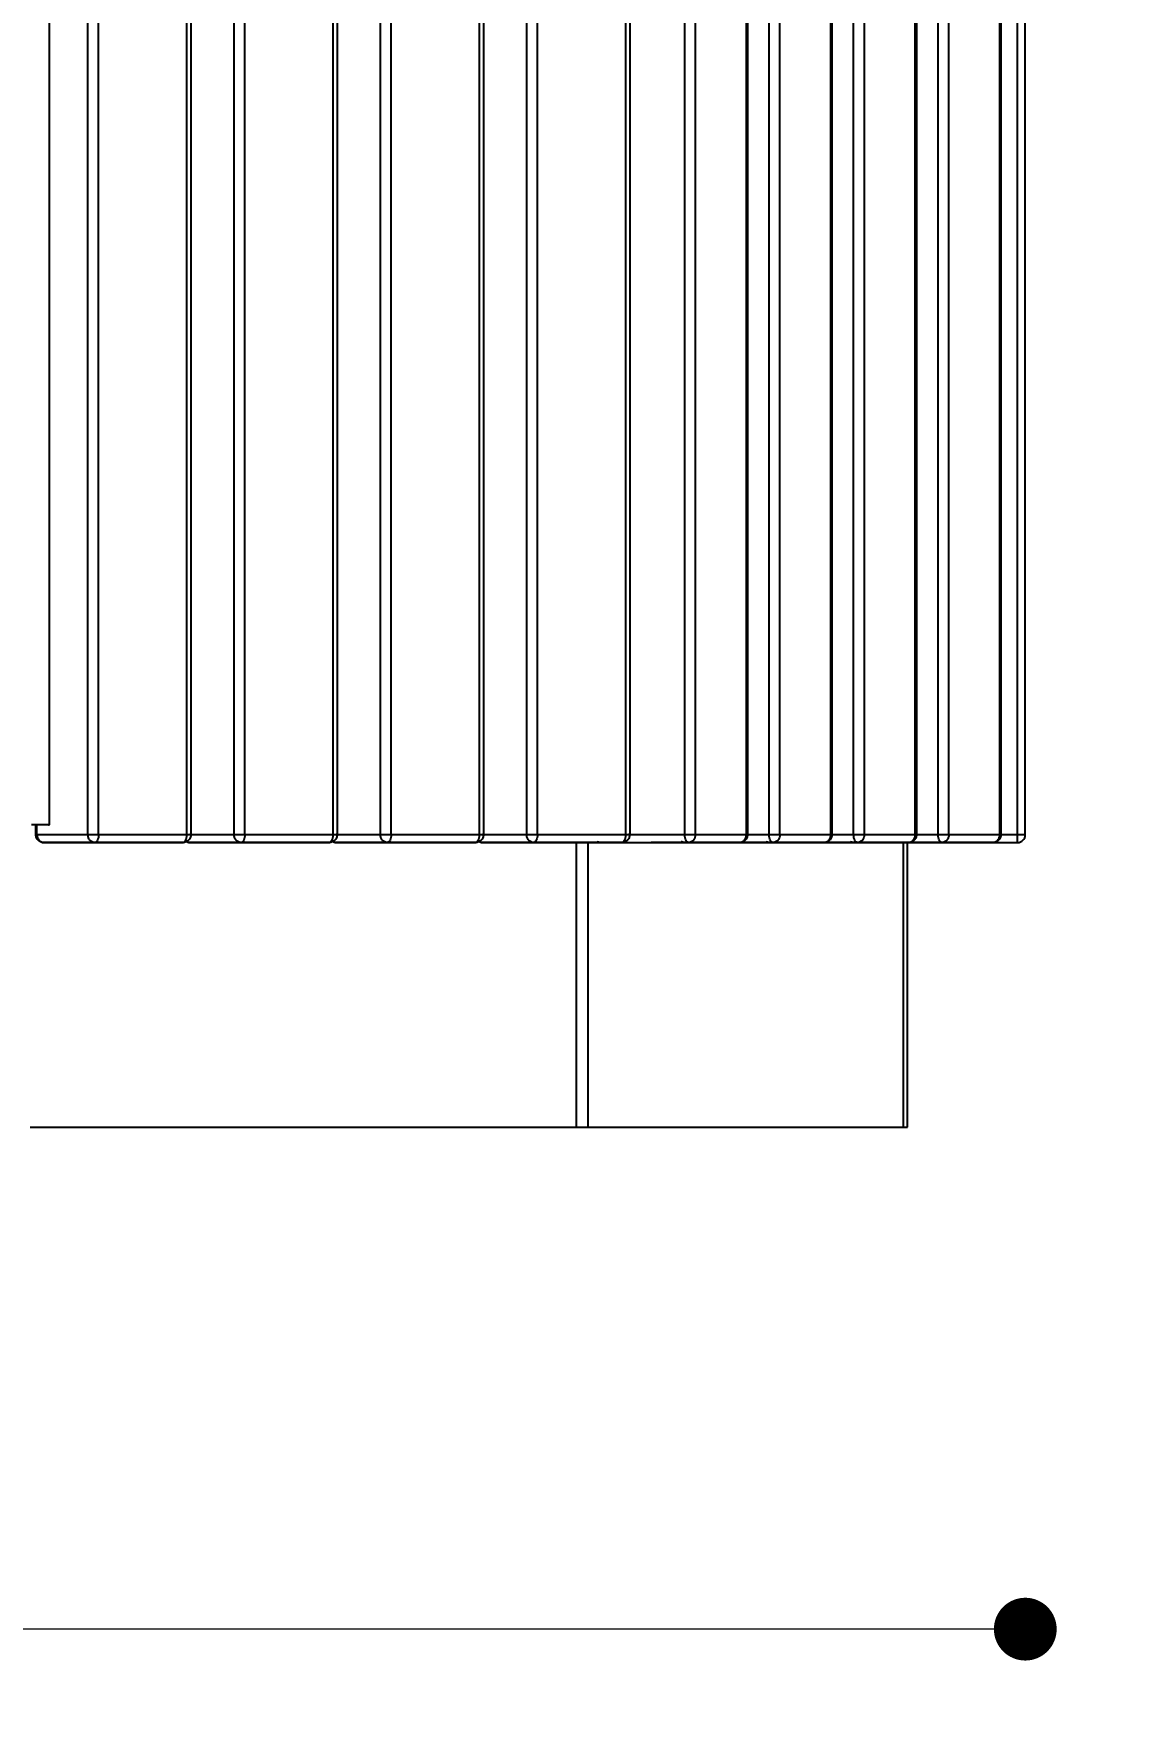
# Model space of a CAD drawing. Header units: millimetres. Extents: x 10366 to 13995, y 24552 to 29685.
# Drawn here: x 12979.3 to 13260.4, y 26101.3 to 26530.7 of the extents above; entities that cross this region are included whole.
import ezdxf

# ---------------------------------------------------------------- set-up
doc = ezdxf.new("R2010")
doc.units = ezdxf.units.MM
doc.header["$LTSCALE"] = 3
doc.layers.add('Default', color=7, linetype='Continuous')
doc.styles.get("Standard").update_dxf_attribs({"font": 'arial.ttf'})
doc.dimstyles.new('MATEUSZ', dxfattribs={"dimtxt": 35, "dimasz": 16, "dimexe": 0.18, "dimexo": 0.0625, "dimgap": 0.09, "dimtad": 0, "dimdec": 0, "dimdsep": 46, "dimtxsty": 'Standard', "dimblk": 'DOT', "dimcen": 0.09, "dimse1": 1, "dimse2": 1, "dimadec": 0, "dimazin": 0, "dimtfac": 1, "dimtdec": 0, "dimtofl": 0, "dimtmove": 0, "dimatfit": 3, "dimfxl": 1, "dimtolj": 1, "dimtzin": 0, "dimlwd": 9, "dimlwe": 9, "dimarcsym": 0})

# ---------------------------------------------------------------- blocks, each defined once
blk = doc.blocks.new('_Dot')
at = {"color": 0, "linetype": 'ByBlock', "lineweight": -2}
blk.add_line((-0.5, 0), (-1, 0), dxfattribs=at)
at = {"color": 0, "linetype": 'ByBlock', "const_width": 0.5}
blk.add_lwpolyline([(-0.25, 0, 1), (0.25, 0, 1)], format="xyb", close=True, dxfattribs=at)
blk = doc.blocks.new('*D28')
at = {"color": 0, "lineweight": 9, "transparency": 16777216}
for p, q in [((12571.92, 26124.22), (12855.16, 26124.22)), ((13216.07, 26124.22), (12932.83, 26124.22))]:
    blk.add_line(p, q, dxfattribs=at)
at = {"layer": 'Defpoints', "color": 0, "transparency": 16777216}
for p in [(12555.92, 26326.63), (13232.07, 26326.63), (13232.07, 26124.22)]:
    blk.add_point(p, dxfattribs=at)
at = {"color": 0, "lineweight": 9, "transparency": 16777216, "xscale": 16, "yscale": 16, "zscale": 16, "rotation": 180}
blk.add_blockref('_Dot', (12555.92, 26124.22), dxfattribs=at)
at = {"color": 0, "lineweight": 9, "transparency": 16777216, "xscale": 16, "yscale": 16, "zscale": 16}
blk.add_blockref('_Dot', (13232.07, 26124.22), dxfattribs=at)
at = {"color": 0, "transparency": 16777216, "insert": (12894, 26124.22), "char_height": 35, "attachment_point": 5}
blk.add_mtext('\\A1;676', dxfattribs=at)
blk = doc.blocks.new('*D29')
at = {"color": 0, "lineweight": 9, "transparency": 16777216}
for p, q in [((13387.89, 26936.12), (13387.89, 26640.67)), ((13387.89, 26268.12), (13387.89, 26563.57))]:
    blk.add_line(p, q, dxfattribs=at)
at = {"layer": 'Defpoints', "color": 0, "transparency": 16777216}
for p in [(13232.07, 26952.12), (13387.89, 26952.12), (13202.07, 26252.12)]:
    blk.add_point(p, dxfattribs=at)
at = {"color": 0, "lineweight": 9, "transparency": 16777216, "xscale": 16, "yscale": 16, "zscale": 16}
for p, rotation in [((13387.89, 26952.12), 90), ((13387.89, 26252.12), 270)]:
    blk.add_blockref('_Dot', p, dxfattribs=dict(at, rotation=rotation))
at = {"color": 0, "transparency": 16777216, "insert": (13387.89, 26602.12), "char_height": 35, "attachment_point": 5, "rotation": 90}
blk.add_mtext('\\A1;700', dxfattribs=at)

msp = doc.modelspace()

# ---------------------------------------------------------------- linework, layer by layer
at = {"layer": 'Default'}
for p, q in [((12993.11, 26326.63), (12993.11, 26947.12)), ((12995.84, 26326.63), (12995.84, 26947.12)), ((13018.36, 26326.63), (13018.36, 26947.12)), ((13019.36, 26947.12), (13019.36, 26326.63)), ((13030.4, 26326.63), (13030.4, 26947.12)), ((13033.13, 26326.63), (13033.13, 26947.12)), ((13055.65, 26326.63), (13055.65, 26947.12)), ((13056.65, 26947.12), (13056.65, 26326.63)), ((13067.69, 26326.63), (13067.69, 26947.12)), ((13070.42, 26326.63), (13070.42, 26947.12)), ((13092.94, 26326.63), (13092.94, 26947.12)), ((13093.94, 26947.12), (13093.94, 26326.63)), ((13104.98, 26326.63), (13104.98, 26947.12)), ((13107.71, 26326.63), (13107.71, 26947.12)), ((13130.22, 26326.63), (13130.22, 26947.12)), ((13131.22, 26947.12), (13131.22, 26326.63)), ((13145.25, 26326.63), (13145.25, 26947.12)), ((13147.98, 26326.63), (13147.98, 26947.12)), ((13160.98, 26326.63), (13160.98, 26947.12)), ((13161.25, 26947.12), (13161.25, 26326.63)), ((13166.78, 26326.63), (13166.78, 26947.12)), ((13169.51, 26326.63), (13169.51, 26947.12)), ((13182.51, 26326.63), (13182.51, 26947.12)), ((13182.78, 26947.12), (13182.78, 26326.63)), ((13188.31, 26326.63), (13188.31, 26947.12)), ((13191.04, 26326.63), (13191.04, 26947.12)), ((13204.04, 26326.63), (13204.04, 26947.12)), ((13204.31, 26947.12), (13204.31, 26326.63)), ((13209.84, 26326.63), (13209.84, 26947.12)), ((13212.57, 26326.63), (13212.57, 26947.12)), ((13225.57, 26326.63), (13225.57, 26947.12)), ((13225.84, 26947.12), (13225.84, 26326.63)), ((13230.07, 26326.63), (13230.07, 26947.12)), ((13232.07, 26326.63), (13232.07, 26947.12)), ((12983.22, 26944.63), (12983.22, 26329.12)), ((12979.84, 26326.63), (12979.84, 26329.12)), ((12980.11, 26326.63), (12980.11, 26329.12)), ((12980.11, 26326.63), (12993.11, 26326.63)), ((13004.36, 26324.63), (12981.84, 26324.63)), ((12981.84, 26324.63), (12994.84, 26324.63)), ((12994.84, 26324.63), (13017.36, 26324.63)), ((12995.84, 26326.63), (13018.36, 26326.63)), ((13017.36, 26324.63), (13004.36, 26324.63)), ((13041.65, 26324.63), (13019.13, 26324.63)), ((13019.13, 26324.63), (13032.13, 26324.63)), ((13019.17, 26326.63), (13030.4, 26326.63)), ((13032.13, 26324.63), (13054.65, 26324.63)), ((13033.13, 26326.63), (13055.65, 26326.63)), ((13054.65, 26324.63), (13041.65, 26324.63)), ((13078.94, 26324.63), (13056.42, 26324.63)), ((13056.42, 26324.63), (13069.42, 26324.63)), ((13056.45, 26326.63), (13067.69, 26326.63)), ((13069.42, 26324.63), (13091.94, 26324.63)), ((13070.42, 26326.63), (13092.94, 26326.63)), ((13091.94, 26324.63), (13078.94, 26324.63)), ((13116.22, 26324.63), (13093.71, 26324.63)), ((13093.71, 26324.63), (13106.71, 26324.63)), ((13093.73, 26326.63), (13104.98, 26326.63)), ((13106.71, 26324.63), (13129.22, 26324.63)), ((13107.71, 26326.63), (13130.22, 26326.63)), ((13129.22, 26324.63), (13116.22, 26324.63)), ((13117.66, 26252.12), (13117.66, 26324.63)), ((13120.6, 26252.12), (13120.6, 26324.63)), ((13123.73, 26324.63), (13146.25, 26324.63)), ((13131.02, 26326.63), (13145.25, 26326.63)), ((13159.25, 26324.63), (13136.73, 26324.63)), ((13145.26, 26324.63), (13167.78, 26324.63)), ((13146.25, 26324.63), (13159.25, 26324.63)), ((13147.98, 26326.63), (13160.98, 26326.63)), ((13180.78, 26324.63), (13158.26, 26324.63)), ((13160.98, 26326.63), (13166.78, 26326.63)), ((13166.79, 26324.63), (13189.31, 26324.63)), ((13167.78, 26324.63), (13180.78, 26324.63)), ((13169.51, 26326.63), (13182.51, 26326.63)), ((13202.31, 26324.63), (13179.79, 26324.63)), ((13182.51, 26326.63), (13188.31, 26326.63)), ((13188.32, 26324.63), (13210.84, 26324.63)), ((13189.31, 26324.63), (13202.31, 26324.63)), ((13191.04, 26326.63), (13204.04, 26326.63)), ((13201, 26252.12), (13201, 26324.63)), ((13223.84, 26324.63), (13201.32, 26324.63)), ((13202.07, 26252.12), (13202.07, 26324.63)), ((13204.04, 26326.63), (13209.84, 26326.63)), ((13204.07, 26324.63), (13230.07, 26324.63)), ((13210.84, 26324.63), (13223.84, 26324.63)), ((13212.57, 26326.63), (13225.57, 26326.63)), ((13225.57, 26326.63), (13230.07, 26326.63)), ((12978.4, 26252.12), (13117.66, 26252.12)), ((13120.6, 26252.12), (13201, 26252.12))]:
    msp.add_line(p, q, dxfattribs=at)
for points in [[(12983.07, 26329.12, 0), (12983.22, 26329.12, 0), (12983.22, 26329.12, 0), (12983.22, 26329.12, 0), (12983.22, 26329.12, 0), (12983.22, 26329.12, 0), (12983.22, 26329.12, 0), (12983.22, 26329.12, 0), (12983.22, 26329.12, 0), (12983.22, 26329.12, 0), (12983.22, 26329.12, 0), (12983.22, 26329.12, 0), (12983.22, 26329.12, 0), (12983.22, 26329.12, 0), (12983.22, 26329.12, 0), (12983.22, 26329.12, 0), (12983.22, 26329.12, 0), (12983.22, 26329.12, 0), (12983.22, 26329.12, 0), (12983.22, 26329.12, 0), (12983.21, 26329.12, 0), (12983.17, 26329.12, 0), (12982.76, 26329.12, 0), (12978.73, 26329.12, 0)], [(12981.84, 26324.63, 0), (12981.65, 26324.64, 0), (12981.46, 26324.67, 0), (12981.27, 26324.71, 0), (12981.09, 26324.78, 0), (12980.92, 26324.86, 0), (12980.75, 26324.95, 0), (12980.6, 26325.07, 0), (12980.45, 26325.2, 0), (12980.31, 26325.34, 0), (12980.19, 26325.5, 0), (12980.09, 26325.67, 0), (12980, 26325.85, 0), (12979.93, 26326.04, 0), (12979.88, 26326.23, 0), (12979.85, 26326.43, 0), (12979.84, 26326.63, 0)], [(12980.11, 26326.63, 0), (12980.14, 26326.27, 0), (12980.23, 26325.9, 0), (12980.3, 26325.71, 0), (12980.39, 26325.54, 0), (12980.5, 26325.37, 0), (12980.62, 26325.22, 0), (12980.75, 26325.08, 0), (12980.89, 26324.96, 0), (12981.04, 26324.86, 0), (12981.2, 26324.77, 0), (12981.36, 26324.71, 0), (12981.53, 26324.67, 0), (12981.68, 26324.64, 0), (12981.84, 26324.63, 0)], [(12994.84, 26324.63, 0), (12994.68, 26324.64, 0), (12994.53, 26324.67, 0), (12994.36, 26324.71, 0), (12994.2, 26324.77, 0), (12994.04, 26324.86, 0), (12993.89, 26324.96, 0), (12993.75, 26325.08, 0), (12993.62, 26325.22, 0), (12993.5, 26325.37, 0), (12993.39, 26325.54, 0), (12993.3, 26325.71, 0), (12993.23, 26325.9, 0), (12993.18, 26326.08, 0), (12993.14, 26326.27, 0), (12993.11, 26326.63, 0)], [(12993.11, 26326.63, 0), (12995.84, 26326.63, 0)], [(12995.84, 26326.63, 0), (12995.82, 26326.27, 0), (12995.77, 26325.9, 0), (12995.68, 26325.54, 0), (12995.55, 26325.22, 0), (12995.47, 26325.08, 0), (12995.39, 26324.96, 0), (12995.3, 26324.86, 0), (12995.21, 26324.77, 0), (12995.12, 26324.71, 0), (12995.02, 26324.67, 0), (12994.98, 26324.65, 0), (12994.93, 26324.64, 0), (12994.88, 26324.63, 0), (12994.84, 26324.63, 0)], [(13017.36, 26324.63, 0), (13017.4, 26324.63, 0), (13017.45, 26324.64, 0), (13017.49, 26324.65, 0), (13017.59, 26324.68, 0), (13017.68, 26324.74, 0), (13017.77, 26324.81, 0), (13017.86, 26324.9, 0), (13017.95, 26325.02, 0), (13018.03, 26325.15, 0), (13018.16, 26325.45, 0), (13018.27, 26325.8, 0), (13018.33, 26326.18, 0), (13018.36, 26326.63, 0)], [(13019.36, 26326.63, 0), (13019.35, 26326.43, 0), (13019.32, 26326.23, 0), (13019.27, 26326.04, 0), (13019.2, 26325.85, 0), (13019.11, 26325.67, 0), (13019, 26325.5, 0), (13018.88, 26325.34, 0), (13018.75, 26325.2, 0), (13018.6, 26325.07, 0), (13018.44, 26324.95, 0), (13018.28, 26324.86, 0), (13018.11, 26324.78, 0), (13017.93, 26324.71, 0), (13017.74, 26324.67, 0), (13017.55, 26324.64, 0), (13017.36, 26324.63, 0)], [(13019.13, 26324.63, 0), (13018.81, 26324.66, 0), (13018.51, 26324.73, 0), (13018.22, 26324.85, 0), (13017.95, 26325.02, 0)], [(13018.01, 26325.11, 0), (13018.13, 26325, 0), (13018.27, 26324.9, 0), (13018.41, 26324.81, 0), (13018.55, 26324.75, 0), (13018.7, 26324.69, 0), (13018.85, 26324.66, 0), (13018.99, 26324.64, 0), (13019.13, 26324.63, 0)], [(13018.36, 26326.63, 0), (13019.29, 26326.63, 0), (13019.35, 26326.63, 0), (13019.36, 26326.63, 0), (13019.36, 26326.63, 0), (13019.36, 26326.63, 0), (13019.36, 26326.63, 0), (13019.36, 26326.63, 0), (13019.36, 26326.63, 0), (13019.36, 26326.63, 0), (13019.36, 26326.63, 0), (13019.36, 26326.63, 0), (13019.36, 26326.63, 0), (13019.36, 26326.63, 0), (13019.36, 26326.63, 0), (13019.36, 26326.63, 0), (13019.36, 26326.63, 0), (13019.36, 26326.63, 0), (13019.36, 26326.63, 0), (13019.36, 26326.63, 0), (13019.36, 26326.63, 0), (13019.35, 26326.63, 0), (13019.34, 26326.63, 0), (13019.29, 26326.63, 0), (13019.09, 26326.63, 0)], [(13032.13, 26324.63, 0), (13031.97, 26324.64, 0), (13031.81, 26324.67, 0), (13031.65, 26324.71, 0), (13031.49, 26324.77, 0), (13031.33, 26324.86, 0), (13031.18, 26324.96, 0), (13031.04, 26325.08, 0), (13030.9, 26325.22, 0), (13030.78, 26325.37, 0), (13030.68, 26325.54, 0), (13030.59, 26325.71, 0), (13030.52, 26325.9, 0), (13030.46, 26326.08, 0), (13030.43, 26326.27, 0), (13030.4, 26326.63, 0)], [(13030.4, 26326.63, 0), (13033.13, 26326.63, 0)], [(13033.13, 26326.63, 0), (13033.11, 26326.27, 0), (13033.06, 26325.9, 0), (13032.97, 26325.54, 0), (13032.84, 26325.22, 0), (13032.76, 26325.08, 0), (13032.68, 26324.96, 0), (13032.59, 26324.86, 0), (13032.5, 26324.77, 0), (13032.4, 26324.71, 0), (13032.31, 26324.67, 0), (13032.27, 26324.65, 0), (13032.22, 26324.64, 0), (13032.17, 26324.63, 0), (13032.13, 26324.63, 0)], [(13054.65, 26324.63, 0), (13054.69, 26324.63, 0), (13054.74, 26324.64, 0), (13054.78, 26324.65, 0), (13054.87, 26324.68, 0), (13054.97, 26324.74, 0), (13055.06, 26324.81, 0), (13055.15, 26324.9, 0), (13055.24, 26325.02, 0), (13055.32, 26325.15, 0), (13055.45, 26325.45, 0), (13055.56, 26325.8, 0), (13055.62, 26326.18, 0), (13055.65, 26326.63, 0)], [(13056.65, 26326.63, 0), (13056.64, 26326.43, 0), (13056.61, 26326.23, 0), (13056.56, 26326.04, 0), (13056.49, 26325.85, 0), (13056.4, 26325.67, 0), (13056.29, 26325.5, 0), (13056.17, 26325.34, 0), (13056.04, 26325.2, 0), (13055.89, 26325.07, 0), (13055.73, 26324.95, 0), (13055.57, 26324.86, 0), (13055.4, 26324.78, 0), (13055.21, 26324.71, 0), (13055.03, 26324.67, 0), (13054.84, 26324.64, 0), (13054.65, 26324.63, 0)], [(13056.42, 26324.63, 0), (13056.1, 26324.66, 0), (13055.8, 26324.73, 0), (13055.51, 26324.85, 0), (13055.24, 26325.02, 0)], [(13055.3, 26325.11, 0), (13055.42, 26325, 0), (13055.56, 26324.9, 0), (13055.7, 26324.81, 0), (13055.84, 26324.75, 0), (13055.99, 26324.69, 0), (13056.13, 26324.66, 0), (13056.28, 26324.64, 0), (13056.42, 26324.63, 0)], [(13055.65, 26326.63, 0), (13056.58, 26326.63, 0), (13056.64, 26326.63, 0), (13056.65, 26326.63, 0), (13056.65, 26326.63, 0), (13056.65, 26326.63, 0), (13056.65, 26326.63, 0), (13056.65, 26326.63, 0), (13056.65, 26326.63, 0), (13056.65, 26326.63, 0), (13056.65, 26326.63, 0), (13056.65, 26326.63, 0), (13056.65, 26326.63, 0), (13056.65, 26326.63, 0), (13056.65, 26326.63, 0), (13056.65, 26326.63, 0), (13056.65, 26326.63, 0), (13056.65, 26326.63, 0), (13056.65, 26326.63, 0), (13056.65, 26326.63, 0), (13056.65, 26326.63, 0), (13056.64, 26326.63, 0), (13056.63, 26326.63, 0), (13056.58, 26326.63, 0), (13056.38, 26326.63, 0)], [(13069.42, 26324.63, 0), (13069.26, 26324.64, 0), (13069.1, 26324.67, 0), (13068.94, 26324.71, 0), (13068.78, 26324.77, 0), (13068.62, 26324.86, 0), (13068.47, 26324.96, 0), (13068.33, 26325.08, 0), (13068.19, 26325.22, 0), (13068.07, 26325.37, 0), (13067.97, 26325.54, 0), (13067.88, 26325.71, 0), (13067.81, 26325.9, 0), (13067.75, 26326.08, 0), (13067.72, 26326.27, 0), (13067.69, 26326.63, 0)], [(13067.69, 26326.63, 0), (13070.42, 26326.63, 0)], [(13070.42, 26326.63, 0), (13070.4, 26326.27, 0), (13070.35, 26325.9, 0), (13070.26, 26325.54, 0), (13070.13, 26325.22, 0), (13070.05, 26325.08, 0), (13069.97, 26324.96, 0), (13069.88, 26324.86, 0), (13069.79, 26324.77, 0), (13069.69, 26324.71, 0), (13069.6, 26324.67, 0), (13069.55, 26324.65, 0), (13069.51, 26324.64, 0), (13069.46, 26324.63, 0), (13069.42, 26324.63, 0)], [(13091.94, 26324.63, 0), (13091.98, 26324.63, 0), (13092.03, 26324.64, 0), (13092.07, 26324.65, 0), (13092.16, 26324.68, 0), (13092.26, 26324.74, 0), (13092.35, 26324.81, 0), (13092.44, 26324.9, 0), (13092.53, 26325.02, 0), (13092.61, 26325.15, 0), (13092.74, 26325.45, 0), (13092.85, 26325.8, 0), (13092.91, 26326.18, 0), (13092.94, 26326.63, 0)], [(13093.94, 26326.63, 0), (13093.93, 26326.43, 0), (13093.9, 26326.23, 0), (13093.85, 26326.04, 0), (13093.78, 26325.85, 0), (13093.69, 26325.67, 0), (13093.58, 26325.5, 0), (13093.46, 26325.34, 0), (13093.33, 26325.2, 0), (13093.18, 26325.07, 0), (13093.02, 26324.95, 0), (13092.86, 26324.86, 0), (13092.69, 26324.78, 0), (13092.5, 26324.71, 0), (13092.32, 26324.67, 0), (13092.13, 26324.64, 0), (13091.94, 26324.63, 0)], [(13093.71, 26324.63, 0), (13093.39, 26324.66, 0), (13093.08, 26324.73, 0), (13092.8, 26324.85, 0), (13092.53, 26325.02, 0)], [(13092.58, 26325.11, 0), (13092.71, 26325, 0), (13092.85, 26324.9, 0), (13092.99, 26324.81, 0), (13093.13, 26324.75, 0), (13093.28, 26324.69, 0), (13093.42, 26324.66, 0), (13093.57, 26324.64, 0), (13093.71, 26324.63, 0)], [(13092.94, 26326.63, 0), (13093.87, 26326.63, 0), (13093.93, 26326.63, 0), (13093.94, 26326.63, 0), (13093.94, 26326.63, 0), (13093.94, 26326.63, 0), (13093.94, 26326.63, 0), (13093.94, 26326.63, 0), (13093.94, 26326.63, 0), (13093.94, 26326.63, 0), (13093.94, 26326.63, 0), (13093.94, 26326.63, 0), (13093.94, 26326.63, 0), (13093.94, 26326.63, 0), (13093.94, 26326.63, 0), (13093.94, 26326.63, 0), (13093.94, 26326.63, 0), (13093.94, 26326.63, 0), (13093.94, 26326.63, 0), (13093.94, 26326.63, 0), (13093.93, 26326.63, 0), (13093.93, 26326.63, 0), (13093.92, 26326.63, 0), (13093.87, 26326.63, 0), (13093.67, 26326.63, 0)], [(13106.71, 26324.63, 0), (13106.55, 26324.64, 0), (13106.39, 26324.67, 0), (13106.23, 26324.71, 0), (13106.07, 26324.77, 0), (13105.91, 26324.86, 0), (13105.76, 26324.96, 0), (13105.62, 26325.08, 0), (13105.48, 26325.22, 0), (13105.36, 26325.37, 0), (13105.26, 26325.54, 0), (13105.17, 26325.71, 0), (13105.1, 26325.9, 0), (13105.04, 26326.08, 0), (13105.01, 26326.27, 0), (13104.98, 26326.63, 0)], [(13104.98, 26326.63, 0), (13107.71, 26326.63, 0)], [(13107.71, 26326.63, 0), (13107.69, 26326.27, 0), (13107.64, 26325.9, 0), (13107.55, 26325.54, 0), (13107.42, 26325.22, 0), (13107.34, 26325.08, 0), (13107.26, 26324.96, 0), (13107.17, 26324.86, 0), (13107.08, 26324.77, 0), (13106.98, 26324.71, 0), (13106.89, 26324.67, 0), (13106.84, 26324.65, 0), (13106.8, 26324.64, 0), (13106.75, 26324.63, 0), (13106.71, 26324.63, 0)], [(13123.73, 26324.63, 0), (13123.51, 26324.65, 0), (13123.28, 26324.68, 0), (13123.07, 26324.75, 0), (13122.86, 26324.83, 0)], [(13129.22, 26324.63, 0), (13129.27, 26324.63, 0), (13129.31, 26324.64, 0), (13129.36, 26324.65, 0), (13129.45, 26324.68, 0), (13129.55, 26324.74, 0), (13129.64, 26324.81, 0), (13129.73, 26324.9, 0), (13129.81, 26325.02, 0), (13129.89, 26325.15, 0), (13130.03, 26325.45, 0), (13130.14, 26325.8, 0), (13130.2, 26326.18, 0), (13130.22, 26326.63, 0)], [(13131.22, 26326.63, 0), (13131.21, 26326.43, 0), (13131.18, 26326.23, 0), (13131.13, 26326.04, 0), (13131.07, 26325.85, 0), (13130.98, 26325.67, 0), (13130.87, 26325.5, 0), (13130.75, 26325.34, 0), (13130.62, 26325.2, 0), (13130.47, 26325.07, 0), (13130.31, 26324.95, 0), (13130.15, 26324.86, 0), (13129.97, 26324.78, 0), (13129.79, 26324.71, 0), (13129.61, 26324.67, 0), (13129.42, 26324.64, 0), (13129.22, 26324.63, 0)], [(13130.22, 26326.63, 0), (13131.16, 26326.63, 0), (13131.22, 26326.63, 0), (13131.22, 26326.63, 0), (13131.22, 26326.63, 0), (13131.22, 26326.63, 0), (13131.22, 26326.63, 0), (13131.22, 26326.63, 0), (13131.22, 26326.63, 0), (13131.22, 26326.63, 0), (13131.22, 26326.63, 0), (13131.22, 26326.63, 0), (13131.22, 26326.63, 0), (13131.22, 26326.63, 0), (13131.22, 26326.63, 0), (13131.22, 26326.63, 0), (13131.22, 26326.63, 0), (13131.22, 26326.63, 0), (13131.22, 26326.63, 0), (13131.22, 26326.63, 0), (13131.22, 26326.63, 0), (13131.22, 26326.63, 0), (13131.21, 26326.63, 0), (13131.16, 26326.63, 0), (13130.96, 26326.63, 0)], [(13145.26, 26324.63, 0), (13145.02, 26324.65, 0), (13144.78, 26324.69, 0), (13144.54, 26324.77, 0), (13144.33, 26324.87, 0)], [(13146.25, 26324.63, 0), (13146.21, 26324.63, 0), (13146.16, 26324.64, 0), (13146.12, 26324.65, 0), (13146.02, 26324.68, 0), (13145.93, 26324.74, 0), (13145.84, 26324.81, 0), (13145.75, 26324.9, 0), (13145.66, 26325.02, 0), (13145.58, 26325.15, 0), (13145.44, 26325.45, 0), (13145.34, 26325.8, 0), (13145.28, 26326.18, 0), (13145.25, 26326.63, 0)], [(13145.25, 26326.63, 0), (13147.98, 26326.63, 0)], [(13147.98, 26326.63, 0), (13147.95, 26326.27, 0), (13147.86, 26325.9, 0), (13147.79, 26325.71, 0), (13147.7, 26325.54, 0), (13147.6, 26325.37, 0), (13147.48, 26325.22, 0), (13147.34, 26325.08, 0), (13147.2, 26324.96, 0), (13147.05, 26324.86, 0), (13146.89, 26324.77, 0), (13146.73, 26324.71, 0), (13146.57, 26324.67, 0), (13146.41, 26324.64, 0), (13146.25, 26324.63, 0)], [(13159.25, 26324.63, 0), (13159.41, 26324.64, 0), (13159.57, 26324.67, 0), (13159.73, 26324.71, 0), (13159.89, 26324.77, 0), (13160.05, 26324.86, 0), (13160.2, 26324.96, 0), (13160.34, 26325.08, 0), (13160.48, 26325.22, 0), (13160.6, 26325.37, 0), (13160.7, 26325.54, 0), (13160.79, 26325.71, 0), (13160.86, 26325.9, 0), (13160.92, 26326.08, 0), (13160.95, 26326.27, 0), (13160.98, 26326.63, 0)], [(13161.25, 26326.63, 0), (13161.24, 26326.43, 0), (13161.21, 26326.23, 0), (13161.16, 26326.04, 0), (13161.09, 26325.85, 0), (13161, 26325.67, 0), (13160.9, 26325.5, 0), (13160.78, 26325.34, 0), (13160.64, 26325.2, 0), (13160.5, 26325.07, 0), (13160.34, 26324.95, 0), (13160.17, 26324.86, 0), (13160, 26324.78, 0), (13159.82, 26324.71, 0), (13159.63, 26324.67, 0), (13159.44, 26324.64, 0), (13159.25, 26324.63, 0)], [(13166.79, 26324.63, 0), (13166.58, 26324.64, 0), (13166.37, 26324.68, 0), (13166.16, 26324.73, 0), (13165.96, 26324.81, 0)], [(13167.78, 26324.63, 0), (13167.74, 26324.63, 0), (13167.69, 26324.64, 0), (13167.64, 26324.65, 0), (13167.55, 26324.68, 0), (13167.46, 26324.74, 0), (13167.37, 26324.81, 0), (13167.28, 26324.9, 0), (13167.19, 26325.02, 0), (13167.11, 26325.15, 0), (13166.97, 26325.45, 0), (13166.87, 26325.8, 0), (13166.81, 26326.18, 0), (13166.78, 26326.63, 0)], [(13166.78, 26326.63, 0), (13169.51, 26326.63, 0)], [(13169.51, 26326.63, 0), (13169.48, 26326.27, 0), (13169.39, 26325.9, 0), (13169.32, 26325.71, 0), (13169.23, 26325.54, 0), (13169.12, 26325.37, 0), (13169, 26325.22, 0), (13168.87, 26325.08, 0), (13168.73, 26324.96, 0), (13168.58, 26324.86, 0), (13168.42, 26324.77, 0), (13168.26, 26324.71, 0), (13168.09, 26324.67, 0), (13167.94, 26324.64, 0), (13167.78, 26324.63, 0)], [(13180.78, 26324.63, 0), (13180.94, 26324.64, 0), (13181.09, 26324.67, 0), (13181.26, 26324.71, 0), (13181.42, 26324.77, 0), (13181.58, 26324.86, 0), (13181.73, 26324.96, 0), (13181.87, 26325.08, 0), (13182, 26325.22, 0), (13182.12, 26325.37, 0), (13182.23, 26325.54, 0), (13182.32, 26325.71, 0), (13182.39, 26325.9, 0), (13182.44, 26326.08, 0), (13182.48, 26326.27, 0), (13182.51, 26326.63, 0)], [(13182.78, 26326.63, 0), (13182.77, 26326.43, 0), (13182.74, 26326.23, 0), (13182.69, 26326.04, 0), (13182.62, 26325.85, 0), (13182.53, 26325.67, 0), (13182.43, 26325.5, 0), (13182.31, 26325.34, 0), (13182.17, 26325.2, 0), (13182.02, 26325.07, 0), (13181.87, 26324.95, 0), (13181.7, 26324.86, 0), (13181.53, 26324.78, 0), (13181.35, 26324.71, 0), (13181.16, 26324.67, 0), (13180.97, 26324.64, 0), (13180.78, 26324.63, 0)], [(13188.32, 26324.63, 0), (13188.09, 26324.65, 0), (13187.86, 26324.69, 0), (13187.64, 26324.75, 0), (13187.43, 26324.84, 0)], [(13189.31, 26324.63, 0), (13189.26, 26324.63, 0), (13189.22, 26324.64, 0), (13189.17, 26324.65, 0), (13189.08, 26324.68, 0), (13188.99, 26324.74, 0), (13188.89, 26324.81, 0), (13188.8, 26324.9, 0), (13188.72, 26325.02, 0), (13188.64, 26325.15, 0), (13188.5, 26325.45, 0), (13188.4, 26325.8, 0), (13188.34, 26326.18, 0), (13188.31, 26326.63, 0)], [(13188.31, 26326.63, 0), (13191.04, 26326.63, 0)], [(13191.04, 26326.63, 0), (13191.01, 26326.27, 0), (13190.92, 26325.9, 0), (13190.85, 26325.71, 0), (13190.76, 26325.54, 0), (13190.65, 26325.37, 0), (13190.53, 26325.22, 0), (13190.4, 26325.08, 0), (13190.26, 26324.96, 0), (13190.1, 26324.86, 0), (13189.95, 26324.77, 0), (13189.79, 26324.71, 0), (13189.62, 26324.67, 0), (13189.46, 26324.64, 0), (13189.31, 26324.63, 0)], [(13202.31, 26324.63, 0), (13202.46, 26324.64, 0), (13202.62, 26324.67, 0), (13202.79, 26324.71, 0), (13202.95, 26324.77, 0), (13203.1, 26324.86, 0), (13203.26, 26324.96, 0), (13203.4, 26325.08, 0), (13203.53, 26325.22, 0), (13203.65, 26325.37, 0), (13203.76, 26325.54, 0), (13203.85, 26325.71, 0), (13203.92, 26325.9, 0), (13203.97, 26326.08, 0), (13204.01, 26326.27, 0), (13204.04, 26326.63, 0)], [(13204.31, 26326.63, 0), (13204.3, 26326.43, 0), (13204.27, 26326.23, 0), (13204.22, 26326.04, 0), (13204.15, 26325.85, 0), (13204.06, 26325.67, 0), (13203.95, 26325.5, 0), (13203.83, 26325.34, 0), (13203.7, 26325.2, 0), (13203.55, 26325.07, 0), (13203.4, 26324.95, 0), (13203.23, 26324.86, 0), (13203.06, 26324.78, 0), (13202.88, 26324.71, 0), (13202.69, 26324.67, 0), (13202.5, 26324.64, 0), (13202.31, 26324.63, 0)], [(13210.84, 26324.63, 0), (13210.79, 26324.63, 0), (13210.75, 26324.64, 0), (13210.7, 26324.65, 0), (13210.61, 26324.68, 0), (13210.52, 26324.74, 0), (13210.42, 26324.81, 0), (13210.33, 26324.9, 0), (13210.25, 26325.02, 0), (13210.17, 26325.15, 0), (13210.03, 26325.45, 0), (13209.93, 26325.8, 0), (13209.86, 26326.18, 0), (13209.84, 26326.63, 0)], [(13209.84, 26326.63, 0), (13212.57, 26326.63, 0)], [(13212.57, 26326.63, 0), (13212.54, 26326.27, 0), (13212.45, 26325.9, 0), (13212.38, 26325.71, 0), (13212.29, 26325.54, 0), (13212.18, 26325.37, 0), (13212.06, 26325.22, 0), (13211.93, 26325.08, 0), (13211.79, 26324.96, 0), (13211.63, 26324.86, 0), (13211.48, 26324.77, 0), (13211.31, 26324.71, 0), (13211.15, 26324.67, 0), (13210.99, 26324.64, 0), (13210.84, 26324.63, 0)], [(13223.84, 26324.63, 0), (13223.99, 26324.64, 0), (13224.15, 26324.67, 0), (13224.31, 26324.71, 0), (13224.48, 26324.77, 0), (13224.63, 26324.86, 0), (13224.79, 26324.96, 0), (13224.93, 26325.08, 0), (13225.06, 26325.22, 0), (13225.18, 26325.37, 0), (13225.29, 26325.54, 0), (13225.38, 26325.71, 0), (13225.45, 26325.9, 0), (13225.5, 26326.08, 0), (13225.54, 26326.27, 0), (13225.57, 26326.63, 0)], [(13225.84, 26326.63, 0), (13225.83, 26326.43, 0), (13225.8, 26326.23, 0), (13225.75, 26326.04, 0), (13225.68, 26325.85, 0), (13225.59, 26325.67, 0), (13225.48, 26325.5, 0), (13225.36, 26325.34, 0), (13225.23, 26325.2, 0), (13225.08, 26325.07, 0), (13224.92, 26324.95, 0), (13224.76, 26324.86, 0), (13224.59, 26324.78, 0), (13224.41, 26324.71, 0), (13224.22, 26324.67, 0), (13224.03, 26324.64, 0), (13223.84, 26324.63, 0)], [(13230.07, 26324.63, 0), (13230.07, 26324.63, 0), (13230.07, 26324.63, 0), (13230.07, 26324.63, 0), (13230.07, 26324.63, 0), (13230.07, 26324.63, 0), (13230.07, 26324.63, 0), (13230.07, 26324.63, 0), (13230.07, 26324.63, 0), (13230.07, 26324.63, 0), (13230.07, 26324.63, 0), (13230.07, 26324.63, 0), (13230.07, 26324.63, 0), (13230.07, 26324.64, 0), (13230.07, 26324.65, 0), (13230.07, 26324.69, 0), (13230.07, 26324.88, 0), (13230.07, 26326.63, 0)], [(13230.07, 26326.63, 0), (13232.07, 26326.63, 0)], [(13117.66, 26252.12, 0), (13120.6, 26252.12, 0)], [(13201, 26252.12, 0), (13202.07, 26252.12, 0)]]:
    msp.add_polyline3d(points, dxfattribs=at)
for centre, start, end in [((13204.07, 26326.63), 241.8469, 270), ((13204.07, 26326.63), 241.8469, 270), ((13230.07, 26326.63), 270, 0)]:
    msp.add_arc(centre, 2, start, end, dxfattribs=at)

# ---------------------------------------------------------------- dimensions: what is measured, and where the dimension line sits
dim = msp.add_linear_dim(base=(13387.89, 26952.12), p1=(13202.07, 26252.12), p2=(13232.07, 26952.12), angle=90, dimstyle='MATEUSZ')
dim.commit()
dim.dimension.update_dxf_attribs({"geometry": '*D29', "text_midpoint": (13387.89, 26602.12)})
dim = msp.add_linear_dim(base=(13232.07, 26124.22), p1=(12555.92, 26326.63), p2=(13232.07, 26326.63), dimstyle='MATEUSZ')
dim.commit()
dim.dimension.update_dxf_attribs({"geometry": '*D28', "text_midpoint": (12894, 26124.22)})

doc.saveas('drawing.dxf')
